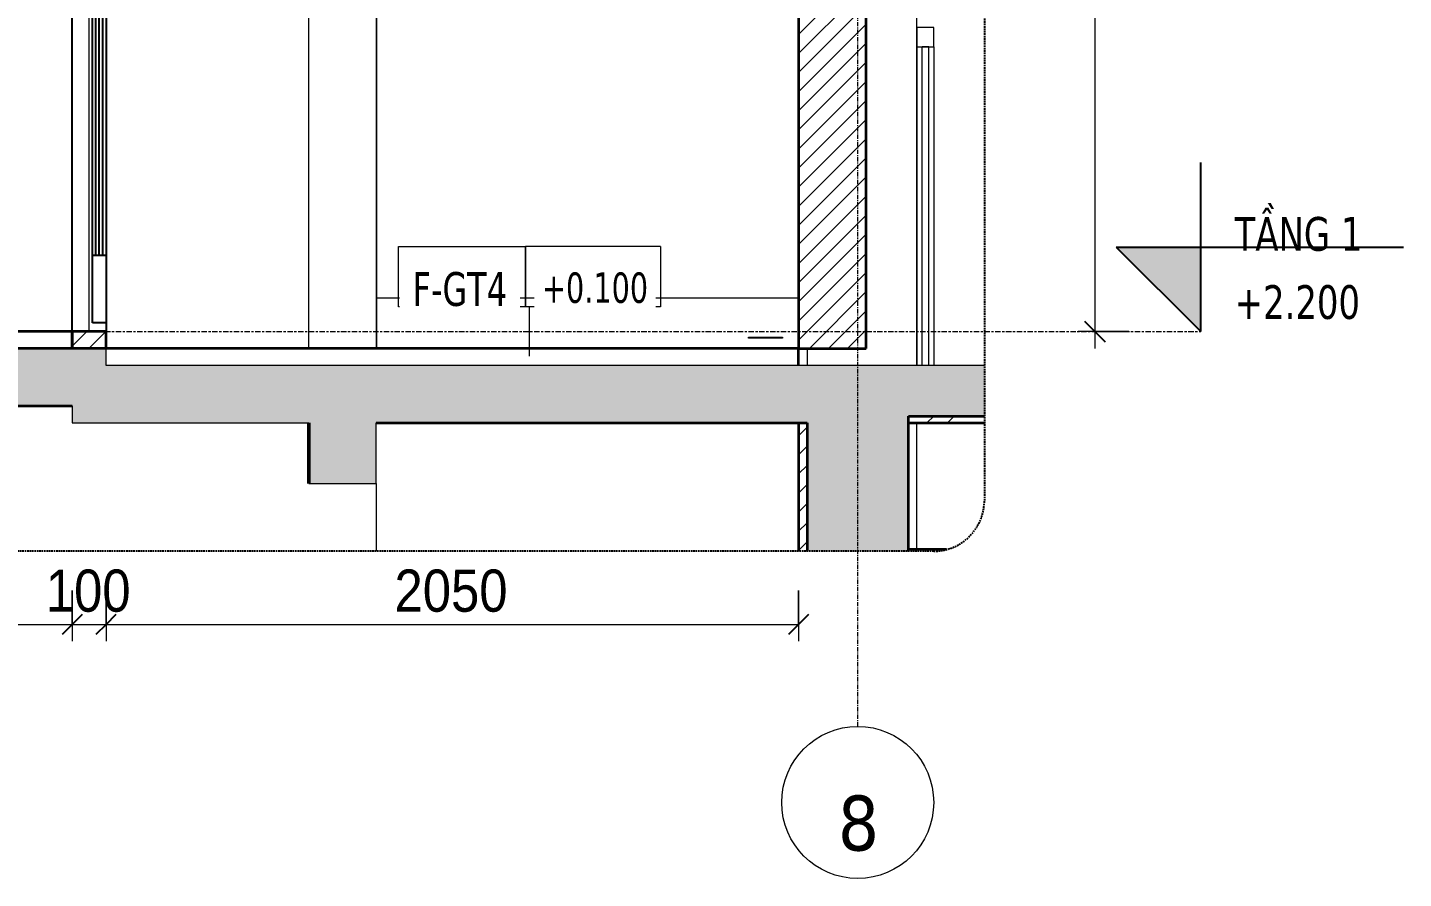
# Model space of a CAD drawing. Header units: millimetres. Extents: x 66631 to 260610, y 416 to 78637.
# Drawn here: x 140441 to 144514, y 581 to 3100 of the extents above; entities that cross this region are included whole.
import ezdxf

# ---------------------------------------------------------------- set-up
doc = ezdxf.new("R2010")
doc.units = ezdxf.units.MM
for name, pattern in [('Centre', [31.75, 6.35, -4.7625, 15.875, -4.7625]), ('Grid Line', [22.225, 12.7, -3.175, 3.175, -3.175]), ('Hidden', [7.14375, 4.7625, -2.38125])]:
    doc.linetypes.add(name, pattern=pattern)
for name, color, linetype, lineweight in [('0-5', 130, 'Continuous', 5), ('A-ANNO-DIMS', 211, 'Continuous', 9), ('A-ANNO-DIMS-50', 211, 'Continuous', 9), ('A-CLNG-1', 250, 'Continuous', 35), ('A-CLNG-PATT-3', 13, 'Continuous', 18), ('A-DETL-GENF', 92, 'Continuous', 18), ('A-DETL-GENF-4', 92, 'Hidden', 25), ('A-DETL-GENF-5', 9, 'Continuous', 18), ('A-DETL-MEDM', 33, 'Continuous', 35), ('A-DETL-THIN', 151, 'Continuous', 18), ('A-DOOR', 31, 'Continuous', 18), ('A-DOOR-3', 7, 'Continuous', 18), ('A-DOOR-4', 10, 'Continuous', 25), ('A-FLOR-FNSH-1', 250, 'Continuous', 35), ('A-FLOR-HRAL', 11, 'Continuous', 18), ('A-FLOR-HRAL-1', 7, 'Continuous', 18), ('A-FLOR-IDEN', 11, 'Continuous', 9), ('A-FLOR-LEVL', 51, 'Continuous', 9), ('A-FLOR-LEVL-1', 51, 'Continuous', 25), ('A-FLOR-LEVL-2', 51, 'Centre', 9), ('A-FLOR-PATT-1', 253, 'Continuous', 18), ('A-WALL-2', 250, 'Continuous', 35), ('A-WALL-3', 7, 'Continuous', 18), ('A-WALL-PATT-1', 9, 'Continuous', 18), ('A-WALL-PATT-2', 111, 'Continuous', 18), ('M-EQPM', 50, 'Continuous', 18), ('M-EQPM-2', 7, 'Continuous', 18), ('S-BEAM-1', 71, 'Continuous', 5), ('S-BEAM-2', 7, 'Continuous', 18), ('S-BEAM-3', 90, 'Continuous', 50), ('S-COLS-9', 7, 'Continuous', 18), ('S-GRID-1', 1, 'Grid Line', 9), ('S-GRID-IDEN', 1, 'Continuous', 9)]:
    doc.layers.add(name, color=color, linetype=linetype, lineweight=lineweight)
doc.styles.add('Tahoma', font='tahoma.ttf', dxfattribs={"width": 0.8, "height": 100})
doc.styles.add('Tahoma_1', font='tahoma.ttf', dxfattribs={"width": 0.8, "height": 90})
doc.styles.add('Tahoma_B', font='tahomabd.ttf', dxfattribs={"height": 162.5})
doc.styles.add('Tahoma_B_1', font='tahomabd.ttf', dxfattribs={"width": 0.85, "height": 100})
doc.styles.add('UTM Avo', font='', dxfattribs={"width": 0.9, "height": 125})
doc.styles.get('UTM Avo').set_extended_font_data('UTM Avo')
doc.dimstyles.new('1_Dim_chi_tiet_2_5', dxfattribs={"dimscale": 304.8, "dimtxt": 124.912619, "dimasz": 0.19685, "dimexe": 0.164042, "dimexo": 0.0625, "dimgap": 0.016404, "dimtad": 1, "dimdec": 0, "dimrnd": 5, "dimzin": 0, "dimdsep": 46, "dimtxsty": 'UTM Avo', "dimblk1": 'OBLIQUE', "dimblk2": 'OBLIQUE', "dimsah": 1, "dimcen": 0.09, "dimdle": 0.164042, "dimazin": 0, "dimtfac": 1, "dimtdec": 4, "dimtix": 1, "dimtmove": 0, "dimatfit": 3, "dimfxl": 0.328084, "dimfxlon": 1, "dimtvp": 1, "dimtolj": 1, "dimtzin": 0, "dimarcsym": 2})
pattern_1 = [(50, (73567.88, 15875), (364.368, -31.878), [38.1, -419.1]), (355, (73567.88, 15875), (-70.486, 382.113), [30.48, -335.28]), (100.451, (73598.24, 15872.34), (293.885, 350.233), [32.38, -356.18]), (46.184, (73567.88, 15976.6), (542.158, -84.086), [57.15, -628.65]), (96.636, (73613.05, 15969.6), (474.805, 494.855), [48.57, -534.27]), (351.184, (73567.9, 15976.6), (474.81, 494.85), [45.72, -502.92]), (21, (73618.68, 15951.2), (303.2285, -204.5305), [38.1, -419.1]), (326, (73618.68, 15951.2), (123.604, 368.376), [30.48, -335.28]), (71.451, (73643.95, 15934.16), (426.834, 163.843), [32.38, -356.18]), (37.5, (73567.88, 15875), (6.1766, 169.1102), [3.353, -327.863, 3.353, -337.007, -336.55]), (37.5, (73567.88, 15875), (6.1766, 169.1102), [-671.576, 3.353, -333.197]), (7.5, (73567.88, 15875), (133.6389, 200.3615), [3.353, -190.703, 3.353, -320.243, -128.27]), (7.5, (73567.88, 15875), (133.6389, 200.3615), [-517.652, 3.353, -124.917]), (327.5, (73454.59, 15875), (271.1818, -11.4584), [3.353, -123.647, 3.353, -392.887, -525.78]), (327.5, (73454.59, 15875), (271.1818, -11.4584), [-523.24, 3.353, -522.427]), (317.5, (73403.8, 15875), (296.2585, 50.853), [3.353, -161.747, 3.353, -259.791, -373.38]), (317.5, (73403.8, 15875), (296.2585, 50.853), [-428.244, 3.353, -370.027]), (45, (73567.88, 15875), (-125.7236, 125.7236), []), (45, (73567.88, 16065.5), (-125.7236, 125.7236), [])]
pattern_2 = [(45, (139113.61, 15875), (-28.28427, 28.28427), [])]

# ---------------------------------------------------------------- blocks, each defined once
blk = doc.blocks.new('NCV_TKTC_KET CAU_rvt-6-TKCS_CĂN HỘ LOẠI 1B - MẶT CẮT 5')
at = {"layer": 'A-FLOR-PATT-1'}
h = blk.add_hatch(dxfattribs=at)
h.set_pattern_fill('FP_16', color=256, style=0, pattern_type=2)
h.set_pattern_definition(pattern_1)
h.paths.add_polyline_path([(77522, 1930), (77727.6, 1930), (77727.6, 1950), (77502.6, 1950), (77502.6, 1930)])
h = blk.add_hatch(dxfattribs=at)
h.set_pattern_fill('FP_16', color=256, style=0, pattern_type=2)
h.set_pattern_definition(pattern_1)
h.paths.add_polyline_path([(77522, 1930), (77727.6, 1930), (77727.6, 1950), (77502.6, 1950), (77502.6, 1930)])
at = {"layer": 'S-BEAM-1'}
blk.add_hatch(color=256, dxfattribs=at).paths.add_polyline_path([(75727.6, 1750), (75727.6, 1750), (75727.6, 1930)])
at = {"layer": 'A-FLOR-FNSH-1'}
blk.add_line((77502.6, 1930), (77727.6, 1930), dxfattribs=at)
at = {"layer": 'S-BEAM-2'}
for p, q in [((75927.9, 2300), (77177.6, 2300)), ((77202.6, 2150), (77202.6, 2100)), ((75927.6, 1750), (75927.6, 1550))]:
    blk.add_line(p, q, dxfattribs=at)
at = {"layer": 'S-BEAM-3'}
blk.add_line((75727.6, 1930), (75727.6, 1750), dxfattribs=at)
at = {"layer": 'S-COLS-9'}
for p, q in [((77527.6, 2100), (77527.6, 4950)), ((77527.6, 1555), (77527.6, 1930))]:
    blk.add_line(p, q, dxfattribs=at)
blk = doc.blocks.new('THU NUOC - THU NUOC-455054-TKCS_CĂN HỘ LOẠI 1B - MẶT CẮT 5')
at = {"layer": 'M-EQPM-2'}
for p, q in [((76177, 5583.2), (76277, 5583.2)), ((76177, 5580), (76177, 5583.2)), ((76277, 5583.2), (76277, 5580)), ((76277, 5580), (76177, 5580))]:
    blk.add_line(p, q, dxfattribs=at)
blk = doc.blocks.new('DOOR_CW_01 CANH MO-PANEL KINH - DIG_01-900x2200-CỬA NHÔM KÍNH-400860-TKCS_CĂN HỘ LOẠI 1B - MẶT CẮT 5')
at = {"layer": 'A-DOOR-3'}
for p, q in [((75127.564287, 2200), (75127.564287, 4360)), ((75027.564287, 2200), (75027.564287, 4350)), ((75077.564287, 2200), (75077.564287, 4350))]:
    blk.add_line(p, q, dxfattribs=at)
at = {"layer": 'A-DOOR-4'}
for p, q in [((75127.564287, 4400), (74907.564287, 4400)), ((75027.564287, 2200), (75027.564287, 4400)), ((75027.564287, 2200), (75027.564287, 4400)), ((75027.564287, 4400), (75027.564287, 4350)), ((75127.564287, 4400), (75027.564287, 4400)), ((75127.564287, 4400), (75127.564287, 2200)), ((75127.564287, 4400), (75127.564287, 2200)), ((75127.564287, 4360), (75127.564287, 4400)), ((75127.564287, 4360), (75027.564287, 4360)), ((75077.564287, 4350), (75077.564287, 4360)), ((75077.564287, 4360), (75127.564287, 4360)), ((75127.564287, 4360), (75087.564287, 4360)), ((75087.564287, 2226), (75087.564287, 4360)), ((75027.564287, 4350), (75077.564287, 4350)), ((75127.564287, 4158), (75087.564287, 4158)), ((75097.564287, 2426), (75097.564287, 4158)), ((75107.564287, 2426), (75107.564287, 4158)), ((75117.564287, 2426), (75117.564287, 4158)), ((75087.564287, 2426), (75127.564287, 2426)), ((75127.564287, 2226), (75087.564287, 2226))]:
    blk.add_line(p, q, dxfattribs=at)
blk = doc.blocks.new('NCV_TKTC_TANG 1_rvt-5-TKCS_CĂN HỘ LOẠI 1B - MẶT CẮT 5')
at = {"layer": 'A-WALL-PATT-1'}
h = blk.add_hatch(dxfattribs=at)
h.set_pattern_fill('FP_15', color=256, style=0, pattern_type=2)
h.set_pattern_definition([(45, (73567.876, 15875), (-28.28427, 28.28427), [])])
h.paths.add_polyline_path([(75027.6, 2150), (75127.6, 2150), (75127.6, 2200), (75027.6, 2200)])
h.paths.add_polyline_path([(75097.7, 4400), (75127.6, 4400), (75127.6, 5330), (75027.6, 5330), (75027.6, 4400), (75037.6, 4400)])
h.paths.add_polyline_path([(75098, 4410), (75037.6, 4410), (75037.6, 4520), (75117.6, 4520), (75117.6, 4410)])
at = {"layer": 'A-FLOR-FNSH-1'}
for p, q in [((75027.6, 2200), (69252.6, 2200)), ((75027.6, 2150), (75027.6, 2200)), ((77177.6, 2150), (75127.6, 2150)), ((77177.6, 2100), (77177.6, 2150))]:
    blk.add_line(p, q, dxfattribs=at)
at = {"layer": 'A-WALL-2'}
for p, q in [((75027.6, 2200), (75027.6, 2150)), ((75127.6, 2200), (75027.6, 2200)), ((75127.6, 2150), (75127.6, 2200))]:
    blk.add_line(p, q, dxfattribs=at)
at = {"layer": 'A-WALL-3'}
blk.add_line((75927.6, 5330), (75927.6, 2150), dxfattribs=at)
at = {"layer": 'S-COLS-9'}
for p, q in [((75727.9, 2150), (75727.9, 5330)), ((75927.9, 5330), (75927.9, 2150))]:
    blk.add_line(p, q, dxfattribs=at)
at = {"layer": 'A-DOOR'}
blk.add_blockref('DOOR_CW_01 CANH MO-PANEL KINH - DIG_01-900x2200-CỬA NHÔM KÍNH-400860-TKCS_CĂN HỘ LOẠI 1B - MẶT CẮT 5', (0, 0), dxfattribs=at)
at = {"layer": 'M-EQPM'}
blk.add_blockref('THU NUOC - THU NUOC-455054-TKCS_CĂN HỘ LOẠI 1B - MẶT CẮT 5', (852.5, -3400), dxfattribs=at)
blk = doc.blocks.new('Railing - 20mm-1483595-TKCS_CĂN HỘ LOẠI 1B - MẶT CẮT 5')
at = {"layer": 'A-FLOR-HRAL'}
for p, q in [((77543, 2100), (77543, 3043)), ((77563, 3043), (77543, 3043)), ((77563, 2100), (77563, 3043))]:
    blk.add_line(p, q, dxfattribs=at)
blk = doc.blocks.new('Railing - Railing-939770-TKCS_CĂN HỘ LOẠI 1B - MẶT CẮT 5')
blk.add_blockref('Railing - 20mm-1483595-TKCS_CĂN HỘ LOẠI 1B - MẶT CẮT 5', (0, 0))
blk = doc.blocks.new('Top Rail Type - Top Rail_Internal_-939780-TKCS_CĂN HỘ LOẠI 1B - MẶT CẮT 5')
at = {"layer": 'A-FLOR-HRAL'}
for p, q in [((77578, 3100), (77528, 3100)), ((77528, 3100), (77528, 3043)), ((77578, 3043), (77578, 3100)), ((77528, 3043), (77578, 3043)), ((77528, 3043), (77528, 2100)), ((77578, 3043), (77578, 2100))]:
    blk.add_line(p, q, dxfattribs=at)
blk = doc.blocks.new('BORDER VIEW - BORDER VIEW-2576918-TKCS_CĂN HỘ LOẠI 1B - MẶT CẮT 5')
at = {"layer": 'A-DETL-GENF-4'}
for p, q in [((77727.6, 5947.5), (77727.6, 1700)), ((77577.6, 1550), (68922.6, 1550))]:
    blk.add_line(p, q, dxfattribs=at)
blk.add_arc((77577.6, 1700), 150, 270, 360, dxfattribs=at)
blk = doc.blocks.new('Level - CAO ĐỘ LEVEL-350587-TKCS_CĂN HỘ LOẠI 1B - MẶT CẮT 5')
at = {"layer": 'A-FLOR-LEVL'}
blk.add_hatch(color=256, dxfattribs=at).paths.add_polyline_path([(78368.1, 2450), (78368.1, 2200), (78118.1, 2450)])
at = {"layer": 'A-FLOR-LEVL-1'}
for p, q in [((78368.1, 2200), (78368.1, 2700)), ((78118.1, 2450), (78368.1, 2200)), ((78118.1, 2450), (78968.1, 2450))]:
    blk.add_line(p, q, dxfattribs=at)
blk = doc.blocks.new('Grid - M_Grid Head - Circle-353313-TKCS_CĂN HỘ LOẠI 1B - MẶT CẮT 5')
at = {"layer": 'S-GRID-IDEN'}
blk.add_circle((69152.6, 806.2), 225, dxfattribs=at)
blk = doc.blocks.new('DIMBLOCK98-TKCS_CĂN HỘ LOẠI 1B - MẶT CẮT 5')
at = {"layer": 'A-ANNO-DIMS-50'}
for p, q in [((134798.3, 1433.3), (134798.3, 1283.3)), ((134798.3, 1333.3), (134798.3, 1433.3)), ((140573.3, 1433.3), (140573.3, 1283.3)), ((140573.3, 1333.3), (140573.3, 1433.3)), ((134798.3, 1333.3), (140573.3, 1333.3))]:
    blk.add_line(p, q, dxfattribs=at)
at = {"layer": 'A-ANNO-DIMS-50', "lineweight": 25}
for p, q in [((134798.3, 1333.3), (134828.3, 1363.3)), ((140573.3, 1333.3), (140603.3, 1363.3)), ((134798.3, 1333.3), (134768.3, 1303.3)), ((140573.3, 1333.3), (140543.3, 1303.3))]:
    blk.add_line(p, q, dxfattribs=at)
at = {"layer": 'A-ANNO-DIMS-50', "color": 0, "insert": (137514.6, 1495.7), "char_height": 125, "width": 410.824, "attachment_point": 1, "line_spacing_factor": 1.110334, "style": 'UTM Avo'}
blk.add_mtext('5775', dxfattribs=at)
blk = doc.blocks.new('_Oblique')
at = {"color": 0, "linetype": 'ByBlock', "lineweight": -2}
blk.add_line((-0.5, -0.5), (0.5, 0.5), dxfattribs=at)
blk = doc.blocks.new('DIMBLOCK99-TKCS_CĂN HỘ LOẠI 1B - MẶT CẮT 5')
at = {"layer": 'A-ANNO-DIMS-50'}
for p, q in [((140573.3, 1433.3), (140573.3, 1283.3)), ((140573.3, 1333.3), (140573.3, 1433.3)), ((140673.3, 1433.3), (140673.3, 1283.3)), ((140673.3, 1333.3), (140673.3, 1433.3)), ((140573.3, 1333.3), (140673.3, 1333.3))]:
    blk.add_line(p, q, dxfattribs=at)
at = {"layer": 'A-ANNO-DIMS-50', "lineweight": 25}
for p, q in [((140573.3, 1333.3), (140603.3, 1363.3)), ((140673.3, 1333.3), (140703.3, 1363.3)), ((140573.3, 1333.3), (140543.3, 1303.3)), ((140673.3, 1333.3), (140643.3, 1303.3))]:
    blk.add_line(p, q, dxfattribs=at)
at = {"layer": 'A-ANNO-DIMS-50', "color": 0, "insert": (140494.9, 1495.7), "char_height": 125, "width": 308.118, "attachment_point": 1, "line_spacing_factor": 1.110334, "style": 'UTM Avo'}
blk.add_mtext('100', dxfattribs=at)
blk = doc.blocks.new('DIMBLOCK100-TKCS_CĂN HỘ LOẠI 1B - MẶT CẮT 5')
at = {"layer": 'A-ANNO-DIMS-50'}
for p, q in [((140673.3, 1433.3), (140673.3, 1283.3)), ((140673.3, 1333.3), (140673.3, 1433.3)), ((142723.3, 1433.3), (142723.3, 1283.3)), ((142723.3, 1333.3), (142723.3, 1433.3)), ((140673.3, 1333.3), (142723.3, 1333.3))]:
    blk.add_line(p, q, dxfattribs=at)
at = {"layer": 'A-ANNO-DIMS-50', "lineweight": 25}
for p, q in [((140673.3, 1333.3), (140703.3, 1363.3)), ((142723.3, 1333.3), (142753.3, 1363.3)), ((140673.3, 1333.3), (140643.3, 1303.3)), ((142723.3, 1333.3), (142693.3, 1303.3))]:
    blk.add_line(p, q, dxfattribs=at)
at = {"layer": 'A-ANNO-DIMS-50', "color": 0, "insert": (141527.1, 1495.7), "char_height": 125, "width": 410.824, "attachment_point": 1, "line_spacing_factor": 1.110334, "style": 'UTM Avo'}
blk.add_mtext('2050', dxfattribs=at)
blk = doc.blocks.new('DIMBLOCK101-TKCS_CĂN HỘ LOẠI 1B - MẶT CẮT 5')
at = {"layer": 'A-ANNO-DIMS-50', "lineweight": 25}
for p, q in [((143600.5, 5600), (143570.5, 5630)), ((143600.5, 5600), (143630.5, 5570)), ((143600.5, 2200), (143570.5, 2230)), ((143600.5, 2200), (143630.5, 2170))]:
    blk.add_line(p, q, dxfattribs=at)
at = {"layer": 'A-ANNO-DIMS-50'}
for p, q in [((143600.5, 5650), (143600.5, 2150)), ((143700.5, 5600), (143550.5, 5600)), ((143600.5, 5600), (143700.5, 5600)), ((143700.5, 2200), (143550.5, 2200)), ((143600.5, 2200), (143700.5, 2200))]:
    blk.add_line(p, q, dxfattribs=at)
at = {"layer": 'A-ANNO-DIMS-50', "color": 0, "insert": (143438.1, 3728.8), "char_height": 125, "width": 410.824, "attachment_point": 1, "rotation": 90, "line_spacing_factor": 1.110334, "style": 'UTM Avo'}
blk.add_mtext('3400', dxfattribs=at)
blk = doc.blocks.new('TAG SAN - TTG - TAG FFL-4075299-TKCS_CĂN HỘ LOẠI 1B - MẶT CẮT 5')
at = {"layer": 'A-FLOR-IDEN'}
for p, q in [((71054.5, 2313.7), (71054.5, 2492.5)), ((71054.5, 2492.5), (71430.5, 2492.5)), ((71430.5, 2492.5), (71430.5, 2313.7)), ((71830.5, 2492.5), (71430.5, 2492.5)), ((71430.5, 2313.7), (71430.5, 2492.5)), ((71830.5, 2492.5), (71830.5, 2313.7)), ((71430.5, 2313.7), (71054.5, 2313.7)), ((71830.5, 2313.7), (71430.5, 2313.7))]:
    blk.add_line(p, q, dxfattribs=at)

msp = doc.modelspace()

# ---------------------------------------------------------------- hatches: boundary and pattern name
at = {"layer": 'A-CLNG-PATT-3'}
h = msp.add_hatch(dxfattribs=at)
h.set_pattern_fill('FP_19', color=256, style=0, pattern_type=2)
h.set_pattern_definition([(0, (139113.61, 15875), (406.4, 101.6), [16.764, -288.036, 16.764, -288.036, -1625.6]), (0, (139113.61, 15875), (406.4, 101.6), [-609.6, 16.764, -592.836, 16.764, -288.036, -711.2]), (0, (139113.61, 15875), (406.4, 101.6), [-1524, 16.764, -186.436, 16.764, -491.236]), (120, (139266.01, 15925.8), (-291.1882, 301.1527), [16.764, -288.036, 16.764, -288.036, -1625.6]), (120, (139266.01, 15925.8), (-291.1882, 301.1527), [-609.6, 16.764, -592.836, 16.764, -288.036, -711.2]), (120, (139266.01, 15925.8), (-291.1882, 301.1527), [-1524, 16.764, -186.436, 16.764, -491.236]), (240, (139316.81, 16129), (-115.2118, -402.7527), [16.764, -288.036, 16.764, -288.036, -1625.6]), (240, (139316.81, 16129), (-115.2118, -402.7527), [-609.6, 16.764, -592.836, 16.764, -288.036, -711.2]), (240, (139316.81, 16129), (-115.2118, -402.7527), [-1524, 16.764, -186.436, 16.764, -491.236])])
h.paths.add_polyline_path([(134468.3, 1550), (134548.4, 1550), (134548.4, 1555), (134433.9, 1554.5)])
h.paths.add_polyline_path([(143068.2, 1550), (143124.5, 1550.2), (143161.3, 1555), (143048.4, 1555), (143048.4, 1550)])
h.paths.add_polyline_path([(134848.4, 1550), (138123.3, 1550), (138123.3, 1555), (134848.4, 1554.6)])
at = {"layer": 'A-DETL-GENF-5'}
h = msp.add_hatch(dxfattribs=at)
h.set_pattern_fill('FP_16', color=256, style=0, pattern_type=2)
h.set_pattern_definition([(50, (139113.6, 15875), (364.368, -31.878), [38.1, -419.1]), (355, (139113.6, 15875), (-70.486, 382.113), [30.48, -335.28]), (100.451, (139143.98, 15872.34), (293.885, 350.233), [32.38, -356.18]), (46.184, (139113.6, 15976.6), (542.158, -84.086), [57.15, -628.65]), (96.636, (139158.8, 15969.6), (474.805, 494.855), [48.57, -534.27]), (351.184, (139113.6, 15976.6), (474.81, 494.85), [45.72, -502.92]), (21, (139164.4, 15951.2), (303.2285, -204.5305), [38.1, -419.1]), (326, (139164.4, 15951.2), (123.604, 368.376), [30.48, -335.28]), (71.451, (139189.68, 15934.16), (426.834, 163.843), [32.38, -356.18]), (37.5, (139113.61, 15875), (6.1766, 169.1102), [3.353, -327.863, 3.353, -337.007, -336.55]), (37.5, (139113.61, 15875), (6.1766, 169.1102), [-671.576, 3.353, -333.197]), (7.5, (139113.61, 15875), (133.6389, 200.3615), [3.353, -190.703, 3.353, -320.243, -128.27]), (7.5, (139113.61, 15875), (133.6389, 200.3615), [-517.652, 3.353, -124.917]), (327.5, (139000.33, 15875), (271.1818, -11.4584), [3.353, -123.647, 3.353, -392.887, -525.78]), (327.5, (139000.33, 15875), (271.1818, -11.4584), [-523.24, 3.353, -522.427]), (317.5, (138949.53, 15875), (296.2585, 50.853), [3.353, -161.747, 3.353, -259.791, -373.38]), (317.5, (138949.53, 15875), (296.2585, 50.853), [-428.244, 3.353, -370.027]), (45, (139113.61, 15875), (-125.7236, 125.7236), []), (45, (139113.61, 16065.5), (-125.7236, 125.7236), [])])
h.paths.add_polyline_path([(143007.4, 1550), (143048.4, 1550), (143048.4, 1950), (143273.3, 1950), (143273.3, 2100), (140673.3, 2100), (140673.3, 2150), (134318.3, 2150), (134318.3, 1950), (134548.4, 1950), (134548.4, 1550), (134848.4, 1550), (134848.4, 1980), (139598.4, 1980), (139598.4, 1750), (139798.4, 1750), (139798.4, 1980), (140573.4, 1980), (140573.4, 1930), (141273.4, 1930), (141273.6, 1750), (141473.3, 1750), (141473.6, 1930), (142748.4, 1930), (142748.4, 1550), (142923.3, 1550)])
at = {"layer": 'A-WALL-PATT-2'}
h = msp.add_hatch(dxfattribs=at)
h.set_pattern_fill('FP_15', color=256, style=0, pattern_type=2)
h.set_pattern_definition(pattern_2)
h.paths.add_polyline_path([(142729.2, 2150), (142923.3, 2150), (142923.3, 4950), (142748.4, 4950), (142748.4, 5330), (142723.3, 5330), (142723.3, 2150)])
h = msp.add_hatch(dxfattribs=at)
h.set_pattern_fill('FP_15', color=256, style=0, pattern_type=2)
h.set_pattern_definition(pattern_2)
h.paths.add_polyline_path([(142748.4, 1550), (142748.4, 1930), (142723.3, 1930), (142723.3, 1550), (142728.4, 1550)])

# ---------------------------------------------------------------- linework, layer by layer
at = {"layer": 'A-CLNG-1'}
msp.add_line((143161.3, 1555), (143048.4, 1555), dxfattribs=at)
at = {"layer": 'A-DETL-MEDM'}
for p, q in [((140673.3, 2150), (134318.3, 2150)), ((139798.4, 1980), (140573.4, 1980)), ((141473.3, 1930), (142748.4, 1930)), ((142748.4, 1930), (142748.4, 1550)), ((143048.4, 1550), (143048.4, 1950)), ((143048.4, 1950), (143273.3, 1950))]:
    msp.add_line(p, q, dxfattribs=at)
at = {"layer": 'A-DETL-THIN'}
for p, q in [((140673.3, 2100), (140673.3, 2150)), ((143273.3, 2100), (140673.3, 2100)), ((140573.4, 1980), (140573.4, 1930)), ((140573.4, 1930), (141273.4, 1930)), ((141273.4, 1930), (141273.4, 1750)), ((141473.3, 1750), (141473.3, 1930)), ((141273.4, 1750), (141473.3, 1750))]:
    msp.add_line(p, q, dxfattribs=at)
at = {"layer": 'A-FLOR-IDEN'}
msp.add_line((141926.9, 2127.2), (141926.9, 2273.3), dxfattribs=at)
at = {"layer": 'A-FLOR-LEVL-2'}
msp.add_line((133864.6, 2200), (143913.9, 2200), dxfattribs=at)
at = {"layer": 'A-WALL-2'}
for p, q in [((142723.3, 5330), (142723.3, 2150)), ((142923.3, 2150), (142923.3, 4950)), ((142723.3, 2150), (142923.3, 2150)), ((142723.3, 1930), (142723.3, 1550))]:
    msp.add_line(p, q, dxfattribs=at)
at = {"layer": 'S-GRID-1'}
for p, q in [((142898.3, 2281.2), (142898.3, 5325.3)), ((142898.3, 1031.2), (142898.3, 2281.2))]:
    msp.add_line(p, q, dxfattribs=at)

# ---------------------------------------------------------------- block references
at = {"layer": '0-5'}
for name in ['NCV_TKTC_KET CAU_rvt-6-TKCS_CĂN HỘ LOẠI 1B - MẶT CẮT 5', 'NCV_TKTC_TANG 1_rvt-5-TKCS_CĂN HỘ LOẠI 1B - MẶT CẮT 5']:
    msp.add_blockref(name, (65545.7, 0), dxfattribs=at)
at = {"layer": 'A-DETL-GENF'}
msp.add_blockref('BORDER VIEW - BORDER VIEW-2576918-TKCS_CĂN HỘ LOẠI 1B - MẶT CẮT 5', (65545.7, 0), dxfattribs=at)
at = {"layer": 'A-FLOR-HRAL'}
msp.add_blockref('Top Rail Type - Top Rail_Internal_-939780-TKCS_CĂN HỘ LOẠI 1B - MẶT CẮT 5', (65545.7, 0), dxfattribs=at)
at = {"layer": 'A-FLOR-HRAL-1'}
msp.add_blockref('Railing - Railing-939770-TKCS_CĂN HỘ LOẠI 1B - MẶT CẮT 5', (65545.7, 0), dxfattribs=at)
at = {"layer": 'A-FLOR-IDEN'}
msp.add_blockref('TAG SAN - TTG - TAG FFL-4075299-TKCS_CĂN HỘ LOẠI 1B - MẶT CẮT 5', (70484.4, -40.4), dxfattribs=at)
at = {"layer": 'A-FLOR-LEVL-1'}
msp.add_blockref('Level - CAO ĐỘ LEVEL-350587-TKCS_CĂN HỘ LOẠI 1B - MẶT CẮT 5', (65545.7, 0), dxfattribs=at)
at = {"layer": 'S-GRID-IDEN'}
msp.add_blockref('Grid - M_Grid Head - Circle-353313-TKCS_CĂN HỘ LOẠI 1B - MẶT CẮT 5', (73745.7, 0), dxfattribs=at)

# ---------------------------------------------------------------- texts
at = {"layer": 'A-FLOR-LEVL', "char_height": 100, "line_spacing_factor": 0.996129, "style": 'Tahoma_B_1'}
for s, insert, width, attachment_point in [('\\pt510,1020,1530,2040,2550,3060,3570,4080,4590,5100,5610,6120,6630,7140,7650,8160,8670,9180,9690,10200,10710,11220,11730,12240,12750,13260,13770,14280,14790,15300,15810,16320;TẦNG 1', (144014.1, 2437.2), 452.625, 7), ('\\pt212.5,425,637.5,850,1062.5,1275,1487.5,1700,1912.5,2125,2337.5,2550,2762.5,2975,3187.5,3400,3612.5,3825,4037.5,4250,4462.5,4675,4887.5,5100,5312.5,5525,5737.5,5950,6162.5,6375,6587.5,6800;+2.200', (144014.1, 2337.5), 441.575, 1)]:
    msp.add_mtext(s, dxfattribs=dict(at, insert=insert, width=width, attachment_point=attachment_point))

# ---------------------------------------------------------------- dimensions: what is measured, and where the dimension line sits
at = {"layer": 'A-ANNO-DIMS'}
dim = msp.add_linear_dim(base=(143600.5, 2200), p1=(143700.5, 5600), p2=(143700.5, 2200), angle=90, dimstyle='1_Dim_chi_tiet_2_5', override={"dimpost": '<>', "dimfxl": 3400}, dxfattribs=at)
dim.commit()
dim.dimension.update_dxf_attribs({"geometry": 'DIMBLOCK101-TKCS_CĂN HỘ LOẠI 1B - MẶT CẮT 5', "text_midpoint": (143530.8, 3900)})
for base, p1, p2, override, picture, middle in [((140573.3, 1333.3), (134798.3, 1433.3), (140573.3, 1433.3), {"dimpost": '<>', "dimfxl": 5775}, 'DIMBLOCK98-TKCS_CĂN HỘ LOẠI 1B - MẶT CẮT 5', (137685.8, 1401.9)), ((140673.3, 1333.3), (140573.3, 1433.3), (140673.3, 1433.3), {"dimpost": '<>', "dimfxl": 100}, 'DIMBLOCK99-TKCS_CĂN HỘ LOẠI 1B - MẶT CẮT 5', (140623.3, 1403)), ((142723.3, 1333.3), (140673.3, 1433.3), (142723.3, 1433.3), {"dimpost": '<>', "dimfxl": 2050}, 'DIMBLOCK100-TKCS_CĂN HỘ LOẠI 1B - MẶT CẮT 5', (141698.3, 1403))]:
    dim = msp.add_linear_dim(base=base, p1=p1, p2=p2, dimstyle='1_Dim_chi_tiet_2_5', override=override, dxfattribs=at)
    dim.commit()
    dim.dimension.update_dxf_attribs({"geometry": picture, "text_midpoint": middle})

# ---------------------------------------------------------------- next in the draw order: texts
at = {"layer": 'A-FLOR-IDEN', "attachment_point": 5, "line_spacing_factor": 0.996129, "bg_fill": 3, "box_fill_scale": 1.25, "bg_fill_color": 256, "bg_fill_true_color": 13158600, "bg_fill_transparency": 0}
for s, insert, char_height, width, style in [('\\pt4,8,12,16,20,24,28,32,36,40,44,48,52,56,60,64,68,72,76,80,84,88,92,96,100,104,108,112,116,120,124,128;F-GT4', (141720.5, 2325.1), 100, 306.8, 'Tahoma'), ('\\pt3.9996,8.0001,11.9997,16.0002,19.9998,24.0003,27.9999,32.0004,36,39.9996,44.0001,47.9997,52.0002,55.9998,60.0003,63.9999,68.0004,72,75.9996,80.0001,83.9997,88.0002,91.9998,96.0003,99.9999,104.0004,108,111.9996,116.0001,119.9997,124.0002,127.9998;+0.100', (142120.7, 2329.2), 90, 314.8, 'Tahoma_1')]:
    msp.add_mtext(s, dxfattribs=dict(at, insert=insert, char_height=char_height, width=width, style=style))
at = {"layer": 'S-GRID-IDEN', "insert": (142900.6, 743.7), "char_height": 162.5, "width": 145.5, "attachment_point": 5, "line_spacing_factor": 0.996129, "style": 'Tahoma_B', "bg_fill": 3, "box_fill_scale": 1.25, "bg_fill_color": 256, "bg_fill_true_color": 13158600, "bg_fill_transparency": 0}
msp.add_mtext('\\pt634.99962,1269.99925,1905.0005,2540.00013,3174.99975,3809.99937,4445.00062,5080.00025,5714.99987,6349.9995,6985.00075,7620.00037,8255,8889.99962,9524.99925,10160.0005,10795.00013,11429.99975,12064.99938,12700.00063,13335.00025,13969.99988,14604.9995,15240.00075,15875.00038,16510,17144.99963,17779.99925,18415.0005,19050.00013,19684.99975,20319.99938;8', dxfattribs=at)

doc.saveas('drawing.dxf')
